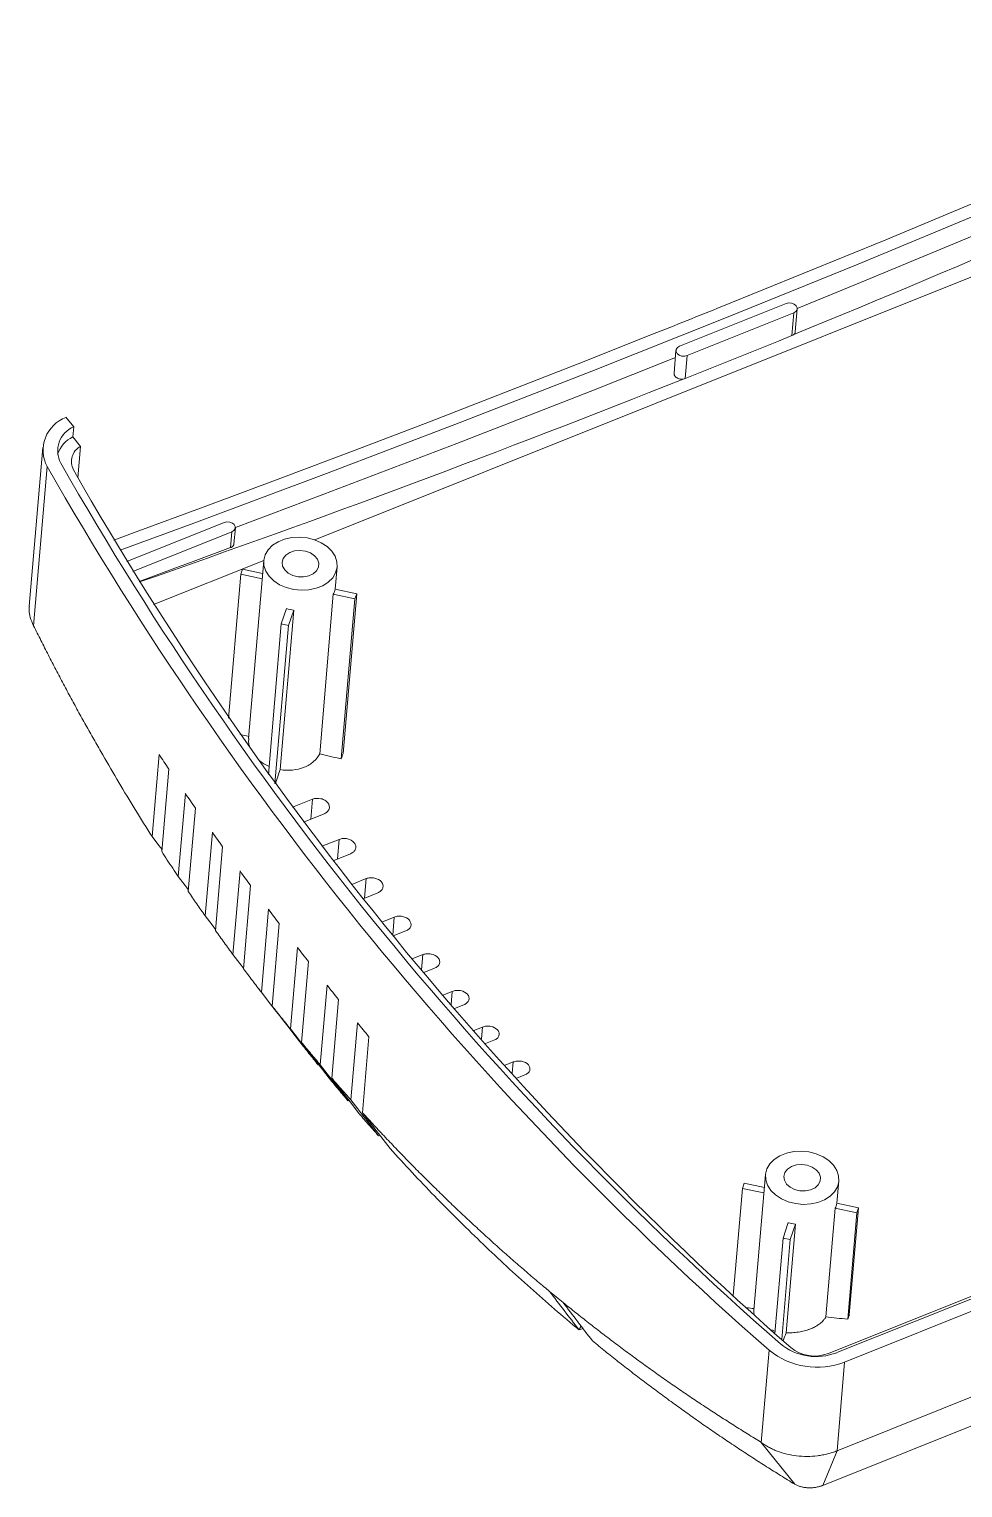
# Model space of a CAD drawing. Header units: inches. Extents: x 2543 to 3458, y 1126 to 1439.
# Drawn here: x 3364.92 to 3396.63, y 1208.61 to 1258.17 of the extents above; entities that cross this region are included whole.
import ezdxf

# ---------------------------------------------------------------- set-up
doc = ezdxf.new("R2010")
doc.units = ezdxf.units.IN
doc.header["$LTSCALE"] = 15

msp = doc.modelspace()

# ---------------------------------------------------------------- linework, layer by layer
at = {"color": 7, "linetype": 'Continuous', "lineweight": 15}
for p, q in [((3374.628, 1240.82), (3411.226, 1255.488)), ((3387.011, 1247.4), (3390.632, 1248.851)), ((3390.892, 1248.532), (3387.272, 1247.081)), ((3390.826, 1247.76), (3390.892, 1248.532)), ((3390.945, 1247.89), (3391.011, 1248.67)), ((3386.892, 1247.261), (3386.826, 1246.482)), ((3387.205, 1246.302), (3387.272, 1247.081)), ((3366.436, 1244.664), (3366.174, 1244.985)), ((3366.406, 1244.318), (3366.436, 1244.664)), ((3366.406, 1244.318), (3366.67, 1243.996)), ((3365.386, 1243.955), (3364.928, 1238.574)), ((3366.579, 1242.93), (3366.67, 1243.996)), ((3365.534, 1243.309), (3365.073, 1237.905)), ((3368.24, 1240.088), (3371.547, 1241.413)), ((3371.808, 1241.095), (3368.447, 1239.748)), ((3371.762, 1240.557), (3371.808, 1241.095)), ((3371.88, 1240.69), (3371.927, 1241.233)), ((3369.145, 1238.623), (3372.891, 1240.124)), ((3372.89, 1240.118), (3372.375, 1234.07)), ((3371.691, 1234.768), (3372.107, 1239.652)), ((3372.165, 1239.825), (3372.107, 1239.652)), ((3372.107, 1239.652), (3372.837, 1239.495)), ((3372.853, 1239.677), (3372.165, 1239.825)), ((3375.317, 1239.146), (3375.381, 1239.905)), ((3376.047, 1238.989), (3375.313, 1239.147)), ((3374.792, 1233.554), (3375.254, 1238.974)), ((3375.254, 1238.974), (3375.988, 1238.816)), ((3375.525, 1233.378), (3375.988, 1238.816)), ((3375.584, 1233.557), (3376.047, 1238.989)), ((3375.988, 1238.816), (3376.047, 1238.989)), ((3373.445, 1233.013), (3373.907, 1238.434)), ((3373.664, 1238.486), (3373.487, 1237.963)), ((3373.729, 1237.91), (3373.907, 1238.434)), ((3373.051, 1232.847), (3373.487, 1237.963)), ((3373.272, 1232.543), (3373.729, 1237.91)), ((3373.487, 1237.963), (3373.729, 1237.91)), ((3369.097, 1230.744), (3369.334, 1233.531)), ((3369.668, 1233.03), (3369.429, 1230.227)), ((3369.987, 1229.378), (3370.228, 1232.204)), ((3370.57, 1231.706), (3370.328, 1228.872)), ((3374.551, 1232.008), (3373.868, 1231.734)), ((3374.242, 1231.234), (3374.94, 1231.513)), ((3392.359, 1213.204), (3437.169, 1231.163)), ((3370.902, 1228.041), (3371.145, 1230.884)), ((3375.449, 1230.645), (3374.867, 1230.411)), ((3392.069, 1213.177), (3436.879, 1231.136)), ((3437.429, 1230.845), (3392.619, 1212.885)), ((3371.495, 1230.39), (3371.253, 1227.546)), ((3375.246, 1229.92), (3375.839, 1230.158)), ((3371.843, 1226.732), (3372.085, 1229.572)), ((3376.373, 1229.31), (3375.879, 1229.112)), ((3372.444, 1229.081), (3372.203, 1226.248)), ((3376.262, 1228.629), (3376.764, 1228.83)), ((3372.809, 1225.453), (3373.049, 1228.268)), ((3373.416, 1227.781), (3373.177, 1224.98)), ((3377.323, 1228.004), (3376.902, 1227.835)), ((3392.362, 1209.867), (3437.172, 1227.826)), ((3377.289, 1227.362), (3377.713, 1227.532)), ((3373.798, 1224.203), (3374.035, 1226.974)), ((3378.296, 1226.727), (3377.936, 1226.583)), ((3374.411, 1226.49), (3374.176, 1223.742)), ((3378.327, 1226.119), (3378.688, 1226.263)), ((3436.692, 1226.653), (3391.882, 1208.694)), ((3374.812, 1222.984), (3375.043, 1225.689)), ((3372.727, 1225.559), (3372.799, 1225.465)), ((3375.427, 1225.209), (3375.199, 1222.534)), ((3379.295, 1225.481), (3378.979, 1225.354)), ((3379.373, 1224.899), (3379.687, 1225.025)), ((3373.751, 1224.238), (3373.749, 1224.237)), ((3375.849, 1221.796), (3376.072, 1224.414)), ((3380.317, 1224.265), (3380.03, 1224.149)), ((3376.465, 1223.938), (3376.245, 1221.357)), ((3380.426, 1223.703), (3380.71, 1223.817)), ((3374.754, 1222.993), (3374.738, 1222.986)), ((3381.362, 1223.08), (3381.087, 1222.969)), ((3381.486, 1222.532), (3381.756, 1222.64)), ((3375.781, 1221.778), (3375.751, 1221.766)), ((3376.831, 1220.594), (3376.786, 1220.576)), ((3389.934, 1219.252), (3389.541, 1214.644)), ((3388.84, 1215.147), (3389.15, 1218.787)), ((3389.15, 1218.787), (3389.209, 1218.96)), ((3389.881, 1218.629), (3389.15, 1218.787)), ((3389.209, 1218.96), (3389.896, 1218.812)), ((3392.36, 1218.281), (3392.425, 1219.04)), ((3392.356, 1218.282), (3393.09, 1218.123)), ((3391.984, 1214.421), (3392.298, 1218.109)), ((3393.032, 1217.95), (3392.298, 1218.109)), ((3392.724, 1214.339), (3393.032, 1217.95)), ((3392.78, 1214.487), (3393.09, 1218.123)), ((3393.09, 1218.123), (3393.032, 1217.95)), ((3390.53, 1217.097), (3390.708, 1217.621)), ((3390.636, 1213.881), (3390.95, 1217.568)), ((3390.95, 1217.568), (3390.773, 1217.045)), ((3390.254, 1213.856), (3390.53, 1217.097)), ((3390.483, 1213.65), (3390.773, 1217.045)), ((3390.773, 1217.045), (3390.53, 1217.097)), ((3383.666, 1214.112), (3383.601, 1213.976)), ((3383.672, 1214.105), (3383.601, 1213.976)), ((3383.737, 1214.02), (3383.601, 1213.976)), ((3389.791, 1210.156), (3390.058, 1213.286)), ((3392.619, 1212.885), (3392.362, 1209.867)), ((3390.925, 1208.735), (3389.791, 1210.156)), ((3391.882, 1208.694), (3392.362, 1209.867))]:
    msp.add_line(p, q, dxfattribs=at)
at = {"color": 8, "linetype": 'Continuous', "lineweight": 15}
for p, q in [((3374.551, 1232.008), (3374.493, 1231.334)), ((3375.449, 1230.645), (3375.393, 1229.979)), ((3376.373, 1229.31), (3376.317, 1228.652)), ((3377.323, 1228.004), (3377.27, 1227.386)), ((3378.296, 1226.727), (3378.252, 1226.207)), ((3379.295, 1225.481), (3379.256, 1225.033)), ((3380.317, 1224.265), (3380.283, 1223.864)), ((3381.362, 1223.08), (3381.33, 1222.702))]:
    msp.add_line(p, q, dxfattribs=at)
at = {"color": 7, "linetype": 'Continuous', "lineweight": 15, "flags": 128}
for points in [[(3368.011, 1240.467), (3370.515, 1241.387), (3375.018, 1243.072), (3379.527, 1244.795), (3384.039, 1246.557), (3388.555, 1248.356), (3393.075, 1250.194), (3397.596, 1252.07), (3402.12, 1253.983), (3406.646, 1255.934), (3411.173, 1257.922)], [(3410.736, 1258.174), (3407.948, 1256.946), (3405.161, 1255.733), (3402.374, 1254.533), (3399.588, 1253.348), (3396.803, 1252.177), (3394.019, 1251.02), (3391.235, 1249.878), (3388.453, 1248.75)], [(3391.012, 1248.684), (3393.026, 1249.508), (3397.557, 1251.387), (3402.09, 1253.304), (3405.703, 1254.859)], [(3390.632, 1248.851), (3390.723, 1248.871), (3390.821, 1248.864), (3390.909, 1248.831), (3390.975, 1248.777), (3391.009, 1248.709), (3391.005, 1248.639), (3390.964, 1248.577), (3390.892, 1248.532)], [(3386.097, 1247.805), (3383.57, 1246.804), (3381.044, 1245.814), (3378.519, 1244.836), (3375.996, 1243.871), (3373.474, 1242.917), (3370.954, 1241.976), (3368.435, 1241.047), (3367.803, 1240.815)], [(3390.826, 1247.76), (3390.374, 1247.576), (3389.921, 1247.393), (3389.468, 1247.21), (3389.015, 1247.028), (3388.563, 1246.846), (3388.11, 1246.664), (3387.658, 1246.483), (3387.205, 1246.302)], [(3371.927, 1241.242), (3374.935, 1242.371), (3379.452, 1244.098), (3383.973, 1245.863), (3386.871, 1247.013)], [(3387.272, 1247.081), (3387.18, 1247.06), (3387.083, 1247.067), (3386.995, 1247.1), (3386.929, 1247.155), (3386.895, 1247.222), (3386.899, 1247.292), (3386.94, 1247.355), (3387.011, 1247.4)], [(3371.547, 1241.413), (3371.639, 1241.434), (3371.736, 1241.427), (3371.824, 1241.394), (3371.89, 1241.339), (3371.924, 1241.272), (3371.92, 1241.202), (3371.879, 1241.139), (3371.808, 1241.095)], [(3371.762, 1240.557), (3371.31, 1240.39), (3370.859, 1240.223), (3370.408, 1240.056), (3369.956, 1239.889), (3369.505, 1239.723), (3369.054, 1239.558), (3368.654, 1239.411)], [(3373.071, 1239.585), (3372.959, 1239.76), (3372.898, 1239.945), (3372.892, 1240.134), (3372.94, 1240.318), (3373.04, 1240.488), (3373.188, 1240.637), (3373.377, 1240.759), (3373.6, 1240.848), (3373.846, 1240.901), (3374.105, 1240.914), (3374.365, 1240.889), (3374.615, 1240.825), (3374.844, 1240.725), (3375.042, 1240.594), (3375.201, 1240.438), (3375.313, 1240.263), (3375.373, 1240.077), (3375.38, 1239.889), (3375.332, 1239.705), (3375.232, 1239.535), (3375.083, 1239.386), (3374.894, 1239.264), (3374.671, 1239.175), (3374.425, 1239.122), (3374.167, 1239.108), (3373.907, 1239.134), (3373.657, 1239.198), (3373.428, 1239.298), (3373.229, 1239.428), (3373.071, 1239.585)], [(3373.603, 1239.798), (3373.531, 1239.925), (3373.513, 1240.059), (3373.549, 1240.19), (3373.638, 1240.304), (3373.772, 1240.393), (3373.937, 1240.447), (3374.12, 1240.463), (3374.305, 1240.439), (3374.474, 1240.376), (3374.614, 1240.282), (3374.711, 1240.163), (3374.757, 1240.031), (3374.747, 1239.897), (3374.684, 1239.773), (3374.571, 1239.671), (3374.42, 1239.598), (3374.244, 1239.563), (3374.058, 1239.567), (3373.879, 1239.611), (3373.723, 1239.69), (3373.603, 1239.798)], [(3369.097, 1230.744), (3369.331, 1230.44), (3369.435, 1230.304)], [(3369.987, 1229.378), (3370.221, 1229.074), (3370.333, 1228.93)], [(3370.902, 1228.041), (3371.137, 1227.737), (3371.256, 1227.583)], [(3371.843, 1226.732), (3372.078, 1226.428), (3372.204, 1226.265)], [(3372.809, 1225.453), (3373.044, 1225.149), (3373.279, 1224.845), (3373.514, 1224.541), (3373.749, 1224.237)], [(3374.117, 1223.764), (3373.882, 1224.068), (3373.706, 1224.296), (3373.53, 1224.524), (3373.354, 1224.752), (3373.177, 1224.98)], [(3373.798, 1224.203), (3374.033, 1223.899), (3374.268, 1223.595), (3374.503, 1223.291), (3374.738, 1222.986)], [(3375.116, 1222.525), (3374.881, 1222.829), (3374.705, 1223.057), (3374.528, 1223.285), (3374.352, 1223.514), (3374.176, 1223.742)], [(3374.812, 1222.984), (3375.047, 1222.68), (3375.223, 1222.451), (3375.399, 1222.223), (3375.575, 1221.995), (3375.751, 1221.766)], [(3376.137, 1221.315), (3375.903, 1221.62), (3375.668, 1221.925), (3375.434, 1222.23), (3375.199, 1222.534)], [(3375.849, 1221.796), (3376.083, 1221.491), (3376.259, 1221.263), (3376.435, 1221.034), (3376.61, 1220.805), (3376.786, 1220.576)], [(3377.181, 1220.137), (3376.947, 1220.442), (3376.713, 1220.747), (3376.479, 1221.052), (3376.245, 1221.357)], [(3390.114, 1218.719), (3390.002, 1218.894), (3389.942, 1219.08), (3389.935, 1219.269), (3389.983, 1219.452), (3390.083, 1219.622), (3390.231, 1219.772), (3390.421, 1219.894), (3390.644, 1219.983), (3390.89, 1220.035), (3391.148, 1220.049), (3391.408, 1220.024), (3391.658, 1219.96), (3391.887, 1219.86), (3392.086, 1219.729), (3392.244, 1219.573), (3392.356, 1219.398), (3392.417, 1219.212), (3392.423, 1219.023), (3392.375, 1218.84), (3392.275, 1218.67), (3392.127, 1218.521), (3391.937, 1218.399), (3391.715, 1218.31), (3391.469, 1218.257), (3391.21, 1218.243), (3390.95, 1218.269), (3390.7, 1218.333), (3390.471, 1218.432), (3390.273, 1218.563), (3390.114, 1218.719)], [(3390.647, 1218.933), (3390.575, 1219.06), (3390.556, 1219.194), (3390.593, 1219.324), (3390.682, 1219.439), (3390.815, 1219.527), (3390.981, 1219.582), (3391.164, 1219.598), (3391.348, 1219.573), (3391.518, 1219.511), (3391.657, 1219.417), (3391.754, 1219.298), (3391.8, 1219.166), (3391.791, 1219.032), (3391.727, 1218.908), (3391.615, 1218.805), (3391.464, 1218.733), (3391.287, 1218.698), (3391.102, 1218.702), (3390.923, 1218.746), (3390.766, 1218.825), (3390.647, 1218.933)]]:
    msp.add_lwpolyline(points, dxfattribs=at)
at = {"color": 7, "linetype": 'Continuous', "lineweight": 15}
for centre, radius, start, end in [((3366.593, 1243.864), 1.196, 110.5289, 207.6683), ((3366.779, 1243.845), 0.888, 112.7554, 208.0102), ((3366.85, 1243.403), 1.018, 115.8531, 160.7762), ((3366.937, 1243.48), 0.581, 117.3439, 208.638), ((3466.992, 1301.156), 116.79, 209.68998, 228.79636), ((3467.117, 1301.084), 116.404, 209.68998, 228.79636), ((3467.213, 1300.666), 116.017, 209.68998, 228.79636), ((3374.647, 1239.276), 0.678, 333.5469, 349.026), ((3374.141, 1240.112), 1.695, 253.6418, 262.0394), ((3458.479, 1292.563), 106.919, 213.5127, 213.83505), ((3459.634, 1293.345), 108.314, 214.36674, 214.68597), ((3460.8, 1294.16), 109.736, 215.21355, 215.52972), ((3461.974, 1295.007), 111.184, 216.05295, 216.36614), ((3463.156, 1295.885), 112.656, 216.88479, 217.19507), ((3464.343, 1296.795), 114.152, 217.70892, 218.01636), ((3465.535, 1297.735), 115.67, 218.52521, 218.8299), ((3466.73, 1298.705), 117.209, 219.33355, 219.63555), ((3391.691, 1218.411), 0.678, 333.5469, 349.026), ((3391.185, 1219.247), 1.695, 253.6418, 262.0394), ((3391.656, 1215.003), 1.932, 230.8875, 291.3174), ((3391.601, 1214.377), 1.288, 230.8875, 291.3174), ((3391.682, 1215.285), 2.576, 230.8875, 291.3174)]:
    msp.add_arc(centre, radius, start, end, dxfattribs=at)
for centre, major_axis, ratio, start_param, end_param in [((3306.828, 1736.113), (202.1, 494.017), 0.797923, 3.806273, 3.846985), ((3306.828, 1736.113), (202.1, 494.017), 0.797923, 3.755402, 3.797652), ((3391.329, 1322.47), (179.31, -46.233), 0.487542, 4.73069, 4.73242), ((3391.329, 1322.47), (179.31, -46.233), 0.487542, 4.745809, 4.749878), ((3381.32, 1318.459), (40.622, 157.548), 0.112099, 4.171079, 4.172424), ((3379.061, 1317.554), (40.622, 157.548), 0.112099, 4.171486, 4.175148), ((3363.43, 1311.289), (179.31, -46.233), 0.487542, 4.981025, 4.982478), ((3363.43, 1311.289), (179.31, -46.233), 0.487542, 4.996104, 5.000254), ((3409.219, 1329.64), (40.622, 157.548), 0.112099, 3.920703, 3.922075), ((3406.96, 1328.735), (40.622, 157.548), 0.112099, 3.922312, 3.924853)]:
    msp.add_ellipse(centre, major_axis=major_axis, ratio=ratio, start_param=start_param, end_param=end_param, dxfattribs=at)
for points in [[(3386.097, 1247.805), (3386.882, 1248.118), (3387.667, 1248.433), (3388.453, 1248.75)], [(3390.891, 1247.799), (3390.873, 1247.783), (3390.851, 1247.77), (3390.826, 1247.76)], [(3387.205, 1246.302), (3387.184, 1246.293), (3387.162, 1246.288), (3387.138, 1246.284)], [(3383.601, 1213.976), (3383.266, 1214.414), (3382.932, 1214.851), (3382.6, 1215.285)], [(3383.058, 1214.908), (3383.39, 1214.474), (3383.723, 1214.038), (3384.058, 1213.6)]]:
    msp.add_open_spline(points, degree=3, dxfattribs=at)
for points, knots in [([(3390.942, 1247.899), (3390.941, 1247.888), (3390.94, 1247.857), (3390.917, 1247.823), (3390.896, 1247.803), (3390.891, 1247.799)], [0, 0, 0, 0, 0.295072, 0.844688, 1, 1, 1, 1]), ([(3387.138, 1246.284), (3387.135, 1246.284), (3387.104, 1246.279), (3387.043, 1246.28), (3386.961, 1246.302), (3386.892, 1246.341), (3386.845, 1246.394), (3386.823, 1246.444), (3386.828, 1246.473), (3386.83, 1246.482)], [0, 0, 0, 0, 0.02362, 0.202342, 0.381064, 0.559786, 0.738507, 0.917228, 1, 1, 1, 1]), ([(3371.88, 1240.69), (3371.88, 1240.686), (3371.879, 1240.676), (3371.874, 1240.659), (3371.866, 1240.641), (3371.855, 1240.623), (3371.841, 1240.607), (3371.827, 1240.594), (3371.815, 1240.585), (3371.802, 1240.576), (3371.785, 1240.567), (3371.769, 1240.56), (3371.762, 1240.557)], [0, 0, 0, 0, 0.06757, 0.188389, 0.303367, 0.418344, 0.539223, 0.654276, 0.712269, 0.769373, 0.890333, 1, 1, 1, 1]), ([(3364.93, 1238.574), (3364.927, 1238.524), (3364.919, 1238.396), (3364.954, 1238.169), (3365.031, 1237.999), (3365.073, 1237.905)], [0, 0, 0, 0, 0.221583, 0.570558, 1, 1, 1, 1]), ([(3365.073, 1237.905), (3365.156, 1237.738), (3365.322, 1237.404), (3365.575, 1236.906), (3365.83, 1236.412), (3366.088, 1235.921), (3366.349, 1235.433), (3366.613, 1234.948), (3366.879, 1234.466), (3367.148, 1233.988), (3367.509, 1233.356), (3367.966, 1232.576), (3368.525, 1231.652), (3368.906, 1231.047), (3369.097, 1230.744)], [0, 0, 0, 0, 0.067202, 0.134343, 0.201424, 0.268448, 0.335414, 0.402326, 0.469184, 0.53599, 0.602747, 0.735276, 0.86769, 1, 1, 1, 1]), ([(3372.383, 1234.07), (3372.377, 1234.017), (3372.364, 1233.906), (3372.414, 1233.797), (3372.441, 1233.74)], [0, 0, 0, 0, 0.472244, 1, 1, 1, 1]), ([(3372.739, 1233.321), (3372.842, 1233.244), (3372.946, 1233.167), (3373.073, 1233.12), (3373.074, 1233.12)], [0, 0, 0, 0, 0.991177, 1, 1, 1, 1]), ([(3373.445, 1233.013), (3373.586, 1232.99), (3373.729, 1232.986), (3374.009, 1233.013), (3374.142, 1233.045), (3374.387, 1233.143), (3374.494, 1233.208), (3374.675, 1233.365), (3374.745, 1233.454), (3374.792, 1233.554)], [0, 0, 0, 0, 0.25, 0.25, 0.5, 0.5, 0.75, 0.75, 1, 1, 1, 1]), ([(3374.94, 1231.513), (3374.982, 1231.53), (3375.018, 1231.553), (3375.076, 1231.609), (3375.097, 1231.642), (3375.132, 1231.745), (3375.115, 1231.824), (3375.039, 1231.921), (3375.006, 1231.95), (3374.927, 1231.997), (3374.882, 1232.015), (3374.738, 1232.049), (3374.635, 1232.042), (3374.551, 1232.008)], [0, 0, 0, 0, 0.125, 0.125, 0.25, 0.25, 0.5, 0.5, 0.625, 0.625, 0.75, 0.75, 1, 1, 1, 1]), ([(3375.839, 1230.158), (3375.881, 1230.174), (3375.917, 1230.197), (3375.975, 1230.253), (3375.996, 1230.285), (3376.019, 1230.354), (3376.021, 1230.39), (3376.006, 1230.462), (3375.989, 1230.497), (3375.913, 1230.593), (3375.827, 1230.642), (3375.685, 1230.675), (3375.635, 1230.679), (3375.538, 1230.672), (3375.492, 1230.662), (3375.449, 1230.645)], [0, 0, 0, 0, 0.125, 0.125, 0.25, 0.25, 0.375, 0.375, 0.5, 0.5, 0.75, 0.75, 0.875, 0.875, 1, 1, 1, 1]), ([(3369.429, 1230.227), (3369.49, 1230.132), (3369.613, 1229.943), (3369.799, 1229.661), (3369.924, 1229.473), (3369.986, 1229.379), (3369.987, 1229.378)], [0, 0, 0, 0, 0.332827, 0.66559, 0.998294, 1, 1, 1, 1]), ([(3376.764, 1228.83), (3376.805, 1228.847), (3376.842, 1228.87), (3376.9, 1228.925), (3376.921, 1228.957), (3376.944, 1229.025), (3376.946, 1229.061), (3376.931, 1229.132), (3376.913, 1229.167), (3376.837, 1229.26), (3376.751, 1229.309), (3376.609, 1229.34), (3376.559, 1229.344), (3376.462, 1229.337), (3376.416, 1229.327), (3376.373, 1229.31)], [0, 0, 0, 0, 0.125, 0.125, 0.25, 0.25, 0.375, 0.375, 0.5, 0.5, 0.75, 0.75, 0.875, 0.875, 1, 1, 1, 1]), ([(3370.328, 1228.872), (3370.423, 1228.733), (3370.613, 1228.454), (3370.806, 1228.179), (3370.902, 1228.041)], [0, 0, 0, 0, 0.500073, 1, 1, 1, 1]), ([(3377.713, 1227.532), (3377.755, 1227.549), (3377.792, 1227.572), (3377.85, 1227.626), (3377.871, 1227.658), (3377.894, 1227.726), (3377.896, 1227.761), (3377.88, 1227.831), (3377.863, 1227.865), (3377.786, 1227.957), (3377.701, 1228.005), (3377.558, 1228.035), (3377.508, 1228.038), (3377.411, 1228.031), (3377.365, 1228.021), (3377.323, 1228.004)], [0, 0, 0, 0, 0.125, 0.125, 0.25, 0.25, 0.375, 0.375, 0.5, 0.5, 0.75, 0.75, 0.875, 0.875, 1, 1, 1, 1]), ([(3371.253, 1227.546), (3371.351, 1227.409), (3371.546, 1227.137), (3371.744, 1226.867), (3371.843, 1226.732)], [0, 0, 0, 0, 0.500056, 1, 1, 1, 1]), ([(3378.688, 1226.263), (3378.73, 1226.28), (3378.766, 1226.303), (3378.824, 1226.357), (3378.845, 1226.388), (3378.868, 1226.455), (3378.87, 1226.49), (3378.855, 1226.559), (3378.837, 1226.593), (3378.76, 1226.684), (3378.675, 1226.73), (3378.532, 1226.759), (3378.482, 1226.762), (3378.385, 1226.755), (3378.339, 1226.744), (3378.296, 1226.727)], [0, 0, 0, 0, 0.125, 0.125, 0.25, 0.25, 0.375, 0.375, 0.5, 0.5, 0.75, 0.75, 0.875, 0.875, 1, 1, 1, 1]), ([(3372.203, 1226.248), (3372.303, 1226.115), (3372.504, 1225.848), (3372.707, 1225.585), (3372.809, 1225.453)], [0, 0, 0, 0, 0.500038, 1, 1, 1, 1]), ([(3379.687, 1225.025), (3379.729, 1225.042), (3379.765, 1225.064), (3379.823, 1225.118), (3379.844, 1225.149), (3379.867, 1225.215), (3379.869, 1225.25), (3379.853, 1225.318), (3379.836, 1225.351), (3379.759, 1225.44), (3379.673, 1225.486), (3379.531, 1225.513), (3379.48, 1225.516), (3379.383, 1225.508), (3379.337, 1225.497), (3379.295, 1225.481)], [0, 0, 0, 0, 0.125, 0.125, 0.25, 0.25, 0.375, 0.375, 0.5, 0.5, 0.75, 0.75, 0.875, 0.875, 1, 1, 1, 1]), ([(3373.177, 1224.98), (3373.28, 1224.85), (3373.486, 1224.59), (3373.694, 1224.332), (3373.798, 1224.203)], [0, 0, 0, 0, 0.50002, 1, 1, 1, 1]), ([(3380.71, 1223.817), (3380.751, 1223.833), (3380.788, 1223.856), (3380.846, 1223.909), (3380.867, 1223.94), (3380.889, 1224.006), (3380.891, 1224.04), (3380.876, 1224.107), (3380.858, 1224.139), (3380.781, 1224.227), (3380.695, 1224.271), (3380.553, 1224.298), (3380.503, 1224.301), (3380.406, 1224.292), (3380.359, 1224.281), (3380.317, 1224.265)], [0, 0, 0, 0, 0.125, 0.125, 0.25, 0.25, 0.375, 0.375, 0.5, 0.5, 0.75, 0.75, 0.875, 0.875, 1, 1, 1, 1]), ([(3374.738, 1222.986), (3374.634, 1223.115), (3374.426, 1223.373), (3374.22, 1223.634), (3374.117, 1223.764)], [0, 0, 0, 0, 0.500021, 1, 1, 1, 1]), ([(3374.176, 1223.742), (3374.282, 1223.615), (3374.492, 1223.361), (3374.705, 1223.11), (3374.812, 1222.984)], [0, 0, 0, 0, 0.500002, 1, 1, 1, 1]), ([(3381.756, 1222.64), (3381.797, 1222.656), (3381.834, 1222.679), (3381.892, 1222.732), (3381.913, 1222.762), (3381.935, 1222.827), (3381.937, 1222.861), (3381.921, 1222.927), (3381.904, 1222.959), (3381.827, 1223.045), (3381.741, 1223.088), (3381.598, 1223.114), (3381.548, 1223.116), (3381.451, 1223.107), (3381.404, 1223.096), (3381.362, 1223.08)], [0, 0, 0, 0, 0.125, 0.125, 0.25, 0.25, 0.375, 0.375, 0.5, 0.5, 0.75, 0.75, 0.875, 0.875, 1, 1, 1, 1]), ([(3375.751, 1221.766), (3375.644, 1221.892), (3375.431, 1222.143), (3375.221, 1222.397), (3375.116, 1222.525)], [0, 0, 0, 0, 0.500034, 1, 1, 1, 1]), ([(3375.199, 1222.534), (3375.287, 1222.433), (3375.464, 1222.23), (3375.654, 1222.015), (3375.782, 1221.871), (3375.821, 1221.827), (3375.849, 1221.796)], [0, 0, 0, 0, 0.4101671, 0.8203535, 0.8733291, 1, 1, 1, 1]), ([(3376.786, 1220.576), (3376.677, 1220.699), (3376.46, 1220.944), (3376.245, 1221.192), (3376.137, 1221.315)], [0, 0, 0, 0, 0.500047, 1, 1, 1, 1]), ([(3376.245, 1221.357), (3376.375, 1221.216), (3376.634, 1220.933), (3377.027, 1220.513), (3377.423, 1220.098), (3377.821, 1219.686), (3378.223, 1219.279), (3378.628, 1218.876), (3379.036, 1218.478), (3379.447, 1218.083), (3379.862, 1217.693), (3380.279, 1217.307), (3380.699, 1216.926), (3381.122, 1216.548), (3381.548, 1216.175), (3381.977, 1215.806), (3382.328, 1215.51), (3382.536, 1215.337), (3382.6, 1215.285)], [0, 0, 0, 0, 0.064643, 0.129297, 0.193962, 0.258642, 0.323338, 0.388052, 0.452786, 0.517542, 0.582322, 0.647128, 0.711961, 0.776825, 0.841721, 0.90665, 0.971615, 1, 1, 1, 1]), ([(3383.601, 1213.976), (3383.565, 1214.007), (3383.25, 1214.269), (3382.662, 1214.77), (3381.844, 1215.491), (3381.038, 1216.228), (3380.243, 1216.979), (3379.46, 1217.746), (3378.688, 1218.527), (3377.928, 1219.323), (3377.43, 1219.866), (3377.181, 1220.137)], [0, 0, 0, 0, 0.016161, 0.139776, 0.263191, 0.386414, 0.509455, 0.632325, 0.755032, 0.877587, 1, 1, 1, 1]), ([(3382.6, 1215.285), (3382.676, 1215.222), (3382.828, 1215.095), (3382.982, 1214.97), (3383.058, 1214.908)], [0, 0, 0, 0, 0.499924, 1, 1, 1, 1]), ([(3383.058, 1214.908), (3383.202, 1214.792), (3383.488, 1214.561), (3383.92, 1214.219), (3384.356, 1213.881), (3384.794, 1213.548), (3385.235, 1213.218), (3385.678, 1212.893), (3386.124, 1212.572), (3386.573, 1212.255), (3387.025, 1211.943), (3387.479, 1211.634), (3387.936, 1211.33), (3388.396, 1211.03), (3388.858, 1210.734), (3389.323, 1210.443), (3389.635, 1210.252), (3389.791, 1210.156)], [0, 0, 0, 0, 0.0663281, 0.1326964, 0.1991068, 0.2655612, 0.3320615, 0.3986096, 0.4652073, 0.5318565, 0.5985591, 0.6653169, 0.7321319, 0.7990058, 0.8659406, 0.9329381, 1, 1, 1, 1]), ([(3389.542, 1214.644), (3389.541, 1214.624), (3389.538, 1214.582), (3389.543, 1214.535), (3389.549, 1214.509), (3389.551, 1214.505)], [0, 0, 0, 0, 0.429171, 0.8959, 1, 1, 1, 1]), ([(3390.636, 1213.882), (3390.651, 1213.881), (3390.735, 1213.876), (3390.858, 1213.88), (3390.999, 1213.894), (3391.138, 1213.915), (3391.272, 1213.946), (3391.398, 1213.987), (3391.51, 1214.03), (3391.62, 1214.084), (3391.719, 1214.145), (3391.808, 1214.211), (3391.884, 1214.282), (3391.945, 1214.357), (3391.972, 1214.401), (3391.984, 1214.421)], [0, 0, 0, 0, 0.027295, 0.149293, 0.211851, 0.276086, 0.395691, 0.457004, 0.519939, 0.623278, 0.698619, 0.760702, 0.864151, 0.939537, 1, 1, 1, 1]), ([(3390.116, 1213.982), (3390.133, 1213.975), (3390.179, 1213.958), (3390.229, 1213.945), (3390.261, 1213.936)], [0, 0, 0, 0, 0.3690314, 1, 1, 1, 1]), ([(3390.925, 1208.735), (3390.765, 1208.833), (3390.446, 1209.029), (3389.97, 1209.328), (3389.497, 1209.632), (3389.028, 1209.939), (3388.561, 1210.251), (3388.097, 1210.567), (3387.636, 1210.888), (3387.178, 1211.212), (3386.723, 1211.541), (3386.271, 1211.873), (3385.822, 1212.21), (3385.376, 1212.551), (3384.934, 1212.896), (3384.494, 1213.245), (3384.203, 1213.482), (3384.058, 1213.6)], [0, 0, 0, 0, 0.067337, 0.134573, 0.201709, 0.268746, 0.335685, 0.402529, 0.469277, 0.535931, 0.602493, 0.668964, 0.735345, 0.801638, 0.867844, 0.933964, 1, 1, 1, 1]), ([(3389.791, 1210.156), (3389.813, 1210.139), (3389.857, 1210.106), (3389.926, 1210.059), (3389.995, 1210.017), (3390.064, 1209.978), (3390.132, 1209.943), (3390.198, 1209.912), (3390.263, 1209.884), (3390.412, 1209.825), (3390.649, 1209.751), (3390.995, 1209.691), (3391.346, 1209.671), (3391.643, 1209.689), (3391.873, 1209.725), (3392.044, 1209.762), (3392.208, 1209.808), (3392.31, 1209.847), (3392.362, 1209.867)], [0, 0, 0, 0, 0.035927, 0.070416, 0.103467, 0.135081, 0.165257, 0.193995, 0.221296, 0.247159, 0.37633, 0.495808, 0.623735, 0.746846, 0.810716, 0.874196, 0.937289, 1, 1, 1, 1]), ([(3391.882, 1208.694), (3391.869, 1208.689), (3391.844, 1208.679), (3391.804, 1208.666), (3391.757, 1208.652), (3391.701, 1208.639), (3391.615, 1208.623), (3391.505, 1208.611), (3391.373, 1208.611), (3391.245, 1208.624), (3391.145, 1208.645), (3391.071, 1208.667), (3391.018, 1208.687), (3390.969, 1208.71), (3390.94, 1208.727), (3390.925, 1208.735)], [0, 0, 0, 0, 0.041429, 0.082859, 0.124457, 0.186267, 0.248426, 0.372879, 0.497423, 0.622552, 0.74793, 0.810771, 0.873874, 0.936835, 1, 1, 1, 1])]:
    msp.add_open_spline(points, degree=3, knots=knots, dxfattribs=at)

doc.saveas('drawing.dxf')
